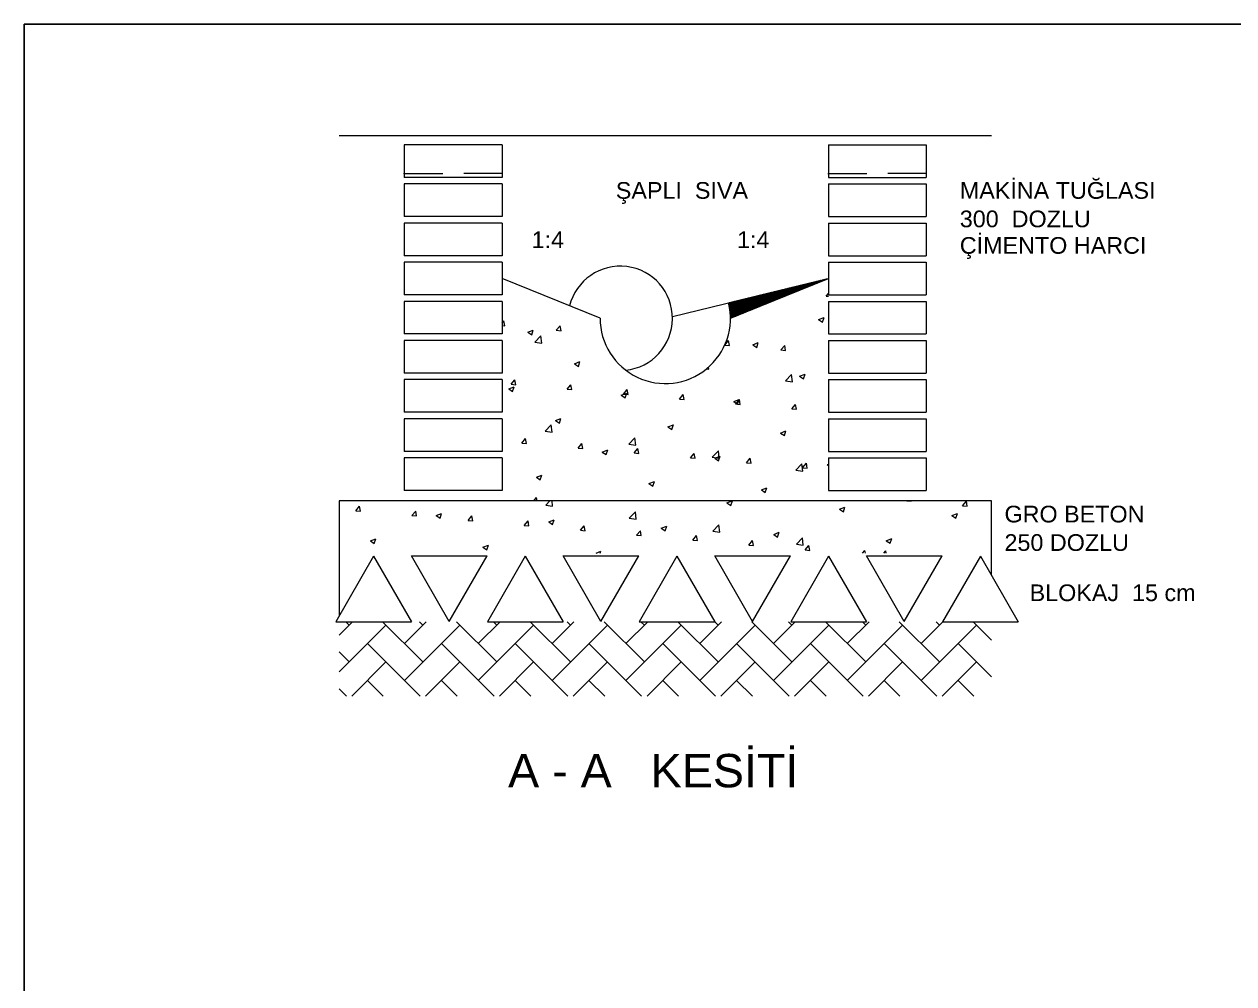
# Model space of a CAD drawing. Header units: millimetres. Extents: x 14753 to 45183, y 5640 to 19518.
# Drawn here: x 42076 to 42616, y 17092 to 17520 of the extents above; entities that cross this region are included whole.
import ezdxf

# ---------------------------------------------------------------- set-up
doc = ezdxf.new("R2010")
doc.units = ezdxf.units.MM
doc.layers.add('6', color=6, linetype='Continuous')
doc.layers.add('tefrıs', color=33, linetype='Continuous', lineweight=5)
doc.styles.add('ARİEL', font='arial.ttf')
doc.styles.get("Standard").update_dxf_attribs({"font": 'arial.ttf'})

# ---------------------------------------------------------------- blocks, each defined once
blk = doc.blocks.new('DOT')
at = {"color": 0, "linetype": 'ByBlock'}
blk.add_line((1, 0), (-1, 0), dxfattribs=at)
blk.add_line((0, 1), (0, -1))
at = {"color": 0, "linetype": 'ByBlock', "const_width": 0.5}
blk.add_lwpolyline([(-0.25, 0, 1), (0.25, 0, 1)], format="xyb", close=True, dxfattribs=at)

msp = doc.modelspace()

# ---------------------------------------------------------------- linework, layer by layer
at = {"layer": '6', "color": 20}
msp.add_lwpolyline([(42076.42, 17519.83), (43308, 17519.83), (43308, 16663.78), (42076.42, 16663.78)], close=True, dxfattribs=at)
at = {"layer": 'tefrıs', "color": 9, "linetype": 'ByBlock'}
for p, q in [((42507.74, 17470.09), (42216.83, 17470.09)), ((42245.92, 17466.02), (42245.92, 17451.48)), ((42245.92, 17466.02), (42245.92, 17451.48)), ((42289.56, 17466.02), (42245.92, 17466.02)), ((42289.56, 17466.02), (42289.56, 17451.48)), ((42289.56, 17466.02), (42289.56, 17451.48)), ((42435.01, 17466.02), (42435.01, 17451.48)), ((42435.01, 17466.02), (42435.01, 17451.48)), ((42435.01, 17466.02), (42478.65, 17466.02)), ((42478.65, 17466.02), (42478.65, 17451.48)), ((42478.65, 17466.02), (42478.65, 17451.48)), ((42245.92, 17458.69), (42245.92, 17453.11)), ((42289.56, 17458.69), (42289.56, 17453.11)), ((42435.01, 17458.69), (42435.01, 17453.11)), ((42478.65, 17458.69), (42478.65, 17453.11)), ((42289.56, 17451.48), (42245.92, 17451.48)), ((42246.09, 17453.28), (42263.08, 17453.28)), ((42289.4, 17453.28), (42272.4, 17453.28)), ((42435.01, 17451.48), (42478.65, 17451.48)), ((42435.18, 17453.28), (42452.17, 17453.28)), ((42478.49, 17453.28), (42461.49, 17453.28)), ((42245.92, 17448.57), (42245.92, 17434.02)), ((42245.92, 17448.57), (42245.92, 17434.02)), ((42289.56, 17448.57), (42245.92, 17448.57)), ((42289.56, 17448.57), (42289.56, 17434.02)), ((42289.56, 17448.57), (42289.56, 17434.02)), ((42435.01, 17448.57), (42435.01, 17434.02)), ((42435.01, 17448.57), (42435.01, 17434.02)), ((42435.01, 17448.57), (42478.65, 17448.57)), ((42478.65, 17448.57), (42478.65, 17434.02)), ((42478.65, 17448.57), (42478.65, 17434.02)), ((42289.56, 17434.02), (42245.92, 17434.02)), ((42435.01, 17434.02), (42478.65, 17434.02)), ((42289.56, 17431.11), (42245.92, 17431.11)), ((42245.92, 17431.11), (42245.92, 17416.57)), ((42245.92, 17431.11), (42245.92, 17416.57)), ((42289.56, 17431.11), (42289.56, 17416.57)), ((42289.56, 17431.11), (42289.56, 17416.57)), ((42435.01, 17431.11), (42478.65, 17431.11)), ((42435.01, 17431.11), (42435.01, 17416.57)), ((42435.01, 17431.11), (42435.01, 17416.57)), ((42478.65, 17431.11), (42478.65, 17416.57)), ((42478.65, 17431.11), (42478.65, 17416.57)), ((42289.56, 17416.57), (42245.92, 17416.57)), ((42245.92, 17413.66), (42245.92, 17399.11)), ((42245.92, 17413.66), (42245.92, 17399.11)), ((42289.56, 17413.66), (42245.92, 17413.66)), ((42289.56, 17413.66), (42289.56, 17399.11)), ((42289.56, 17413.66), (42289.56, 17399.11)), ((42435.01, 17416.57), (42478.65, 17416.57)), ((42435.01, 17413.66), (42435.01, 17399.11)), ((42435.01, 17413.66), (42435.01, 17399.11)), ((42435.01, 17413.66), (42478.65, 17413.66)), ((42478.65, 17413.66), (42478.65, 17399.11)), ((42478.65, 17413.66), (42478.65, 17399.11)), ((42333.2, 17388.64), (42289.56, 17406.38)), ((42365.48, 17389.42), (42435.01, 17406.38)), ((42391.38, 17388.64), (42435.01, 17406.38)), ((42432.71, 17405.45), (42433.21, 17405.94)), ((42432.88, 17405.52), (42433.34, 17405.98)), ((42433.06, 17405.59), (42433.48, 17406.01)), ((42433.23, 17405.66), (42433.61, 17406.04)), ((42433.4, 17405.73), (42433.75, 17406.08)), ((42433.58, 17405.8), (42433.89, 17406.11)), ((42433.75, 17405.87), (42434.02, 17406.14)), ((42433.92, 17405.94), (42434.16, 17406.18)), ((42434.1, 17406.01), (42434.29, 17406.21)), ((42434.27, 17406.08), (42434.43, 17406.24)), ((42434.44, 17406.15), (42434.57, 17406.27)), ((42434.62, 17406.22), (42434.7, 17406.31)), ((42434.79, 17406.29), (42434.84, 17406.34)), ((42434.96, 17406.36), (42434.98, 17406.37)), ((42404.63, 17394.03), (42411.17, 17400.57)), ((42404.8, 17394.1), (42411.3, 17400.6)), ((42404.98, 17394.17), (42411.44, 17400.63)), ((42405.15, 17394.24), (42411.58, 17400.66)), ((42405.32, 17394.31), (42411.71, 17400.7)), ((42405.5, 17394.38), (42411.85, 17400.73)), ((42405.67, 17394.45), (42411.98, 17400.76)), ((42405.84, 17394.52), (42412.12, 17400.8)), ((42406.02, 17394.59), (42412.26, 17400.83)), ((42406.19, 17394.66), (42412.39, 17400.86)), ((42406.36, 17394.73), (42412.53, 17400.9)), ((42406.54, 17394.8), (42412.66, 17400.93)), ((42406.71, 17394.87), (42412.8, 17400.96)), ((42406.88, 17394.94), (42412.94, 17401)), ((42407.06, 17395.01), (42413.07, 17401.03)), ((42407.23, 17395.08), (42413.21, 17401.06)), ((42407.4, 17395.16), (42413.34, 17401.1)), ((42407.58, 17395.23), (42413.48, 17401.13)), ((42407.75, 17395.3), (42413.62, 17401.16)), ((42407.92, 17395.37), (42413.75, 17401.2)), ((42408.1, 17395.44), (42413.89, 17401.23)), ((42408.27, 17395.51), (42414.02, 17401.26)), ((42408.44, 17395.58), (42414.16, 17401.3)), ((42408.62, 17395.65), (42414.3, 17401.33)), ((42408.79, 17395.72), (42414.43, 17401.36)), ((42408.96, 17395.79), (42414.57, 17401.4)), ((42409.14, 17395.86), (42414.7, 17401.43)), ((42409.31, 17395.93), (42414.84, 17401.46)), ((42409.48, 17396), (42414.98, 17401.49)), ((42409.66, 17396.07), (42415.11, 17401.53)), ((42409.83, 17396.14), (42415.25, 17401.56)), ((42410, 17396.21), (42415.38, 17401.59)), ((42410.18, 17396.28), (42415.52, 17401.63)), ((42410.35, 17396.35), (42415.66, 17401.66)), ((42410.52, 17396.42), (42415.79, 17401.69)), ((42410.7, 17396.49), (42415.93, 17401.73)), ((42410.87, 17396.56), (42416.06, 17401.76)), ((42411.04, 17396.64), (42416.2, 17401.79)), ((42411.22, 17396.71), (42416.34, 17401.83)), ((42411.39, 17396.78), (42416.47, 17401.86)), ((42411.56, 17396.85), (42416.61, 17401.89)), ((42411.74, 17396.92), (42416.74, 17401.93)), ((42411.91, 17396.99), (42416.88, 17401.96)), ((42412.08, 17397.06), (42417.02, 17401.99)), ((42412.26, 17397.13), (42417.15, 17402.03)), ((42412.43, 17397.2), (42417.29, 17402.06)), ((42412.6, 17397.27), (42417.43, 17402.09)), ((42412.78, 17397.34), (42417.56, 17402.13)), ((42412.95, 17397.41), (42417.7, 17402.16)), ((42413.12, 17397.48), (42417.83, 17402.19)), ((42413.3, 17397.55), (42417.97, 17402.23)), ((42413.47, 17397.62), (42418.11, 17402.26)), ((42413.64, 17397.69), (42418.24, 17402.29)), ((42413.82, 17397.76), (42418.38, 17402.32)), ((42413.99, 17397.83), (42418.51, 17402.36)), ((42414.16, 17397.9), (42418.65, 17402.39)), ((42414.34, 17397.97), (42418.79, 17402.42)), ((42414.51, 17398.05), (42418.92, 17402.46)), ((42414.68, 17398.12), (42419.06, 17402.49)), ((42414.86, 17398.19), (42419.19, 17402.52)), ((42415.03, 17398.26), (42419.33, 17402.56)), ((42415.2, 17398.33), (42419.47, 17402.59)), ((42415.38, 17398.4), (42419.6, 17402.62)), ((42415.55, 17398.47), (42419.74, 17402.66)), ((42415.72, 17398.54), (42419.87, 17402.69)), ((42415.9, 17398.61), (42420.01, 17402.72)), ((42416.07, 17398.68), (42420.15, 17402.76)), ((42416.24, 17398.75), (42420.28, 17402.79)), ((42416.42, 17398.82), (42420.42, 17402.82)), ((42416.59, 17398.89), (42420.55, 17402.86)), ((42416.76, 17398.96), (42420.69, 17402.89)), ((42416.94, 17399.03), (42420.83, 17402.92)), ((42417.11, 17399.1), (42420.96, 17402.96)), ((42417.28, 17399.17), (42421.1, 17402.99)), ((42417.46, 17399.24), (42421.23, 17403.02)), ((42417.63, 17399.31), (42421.37, 17403.05)), ((42417.8, 17399.38), (42421.51, 17403.09)), ((42417.98, 17399.46), (42421.64, 17403.12)), ((42418.15, 17399.53), (42421.78, 17403.15)), ((42418.32, 17399.6), (42421.91, 17403.19)), ((42418.5, 17399.67), (42422.05, 17403.22)), ((42418.67, 17399.74), (42422.19, 17403.25)), ((42418.84, 17399.81), (42422.32, 17403.29)), ((42419.02, 17399.88), (42422.46, 17403.32)), ((42419.19, 17399.95), (42422.59, 17403.35)), ((42419.36, 17400.02), (42422.73, 17403.39)), ((42419.54, 17400.09), (42422.87, 17403.42)), ((42419.71, 17400.16), (42423, 17403.45)), ((42419.88, 17400.23), (42423.14, 17403.49)), ((42420.06, 17400.3), (42423.28, 17403.52)), ((42420.23, 17400.37), (42423.41, 17403.55)), ((42420.4, 17400.44), (42423.55, 17403.59)), ((42420.58, 17400.51), (42423.68, 17403.62)), ((42420.75, 17400.58), (42423.82, 17403.65)), ((42420.92, 17400.65), (42423.96, 17403.69)), ((42421.1, 17400.72), (42424.09, 17403.72)), ((42421.27, 17400.79), (42424.23, 17403.75)), ((42421.44, 17400.87), (42424.36, 17403.79)), ((42421.62, 17400.94), (42424.5, 17403.82)), ((42421.79, 17401.01), (42424.64, 17403.85)), ((42421.96, 17401.08), (42424.77, 17403.88)), ((42422.14, 17401.15), (42424.91, 17403.92)), ((42422.31, 17401.22), (42425.04, 17403.95)), ((42422.48, 17401.29), (42425.18, 17403.98)), ((42422.66, 17401.36), (42425.32, 17404.02)), ((42422.83, 17401.43), (42425.45, 17404.05)), ((42423, 17401.5), (42425.59, 17404.08)), ((42423.18, 17401.57), (42425.72, 17404.12)), ((42423.35, 17401.64), (42425.86, 17404.15)), ((42423.52, 17401.71), (42426, 17404.18)), ((42423.7, 17401.78), (42426.13, 17404.22)), ((42423.87, 17401.85), (42426.27, 17404.25)), ((42424.04, 17401.92), (42426.4, 17404.28)), ((42424.22, 17401.99), (42426.54, 17404.32)), ((42424.39, 17402.06), (42426.68, 17404.35)), ((42424.56, 17402.13), (42426.81, 17404.38)), ((42424.74, 17402.2), (42426.95, 17404.42)), ((42424.91, 17402.27), (42427.08, 17404.45)), ((42425.08, 17402.35), (42427.22, 17404.48)), ((42425.26, 17402.42), (42427.36, 17404.52)), ((42425.43, 17402.49), (42427.49, 17404.55)), ((42425.6, 17402.56), (42427.63, 17404.58)), ((42425.78, 17402.63), (42427.76, 17404.62)), ((42425.95, 17402.7), (42427.9, 17404.65)), ((42426.12, 17402.77), (42428.04, 17404.68)), ((42426.3, 17402.84), (42428.17, 17404.71)), ((42426.47, 17402.91), (42428.31, 17404.75)), ((42426.64, 17402.98), (42428.44, 17404.78)), ((42426.82, 17403.05), (42428.58, 17404.81)), ((42426.99, 17403.12), (42428.72, 17404.85)), ((42427.16, 17403.19), (42428.85, 17404.88)), ((42427.34, 17403.26), (42428.99, 17404.91)), ((42427.51, 17403.33), (42429.13, 17404.95)), ((42427.68, 17403.4), (42429.26, 17404.98)), ((42427.86, 17403.47), (42429.4, 17405.01)), ((42428.03, 17403.54), (42429.53, 17405.05)), ((42428.2, 17403.61), (42429.67, 17405.08)), ((42428.38, 17403.68), (42429.81, 17405.11)), ((42428.55, 17403.76), (42429.94, 17405.15)), ((42428.72, 17403.83), (42430.08, 17405.18)), ((42428.9, 17403.9), (42430.21, 17405.21)), ((42429.07, 17403.97), (42430.35, 17405.25)), ((42429.24, 17404.04), (42430.49, 17405.28)), ((42429.42, 17404.11), (42430.62, 17405.31)), ((42429.59, 17404.18), (42430.76, 17405.35)), ((42429.76, 17404.25), (42430.89, 17405.38)), ((42429.94, 17404.32), (42431.03, 17405.41)), ((42430.11, 17404.39), (42431.17, 17405.44)), ((42430.28, 17404.46), (42431.3, 17405.48)), ((42430.46, 17404.53), (42431.44, 17405.51)), ((42430.63, 17404.6), (42431.57, 17405.54)), ((42430.8, 17404.67), (42431.71, 17405.58)), ((42430.98, 17404.74), (42431.85, 17405.61)), ((42431.15, 17404.81), (42431.98, 17405.64)), ((42431.32, 17404.88), (42432.12, 17405.68)), ((42431.5, 17404.95), (42432.25, 17405.71)), ((42431.67, 17405.02), (42432.39, 17405.74)), ((42431.84, 17405.09), (42432.53, 17405.78)), ((42432.02, 17405.17), (42432.66, 17405.81)), ((42432.19, 17405.24), (42432.8, 17405.84)), ((42432.36, 17405.31), (42432.93, 17405.88)), ((42432.54, 17405.38), (42433.07, 17405.91)), ((42289.56, 17399.11), (42245.92, 17399.11)), ((42289.56, 17396.2), (42245.92, 17396.2)), ((42245.92, 17396.2), (42245.92, 17381.66)), ((42245.92, 17396.2), (42245.92, 17381.66)), ((42289.56, 17396.2), (42289.56, 17381.66)), ((42289.56, 17396.2), (42289.56, 17381.66)), ((42390.56, 17395.49), (42390.62, 17395.55)), ((42390.58, 17395.41), (42390.76, 17395.59)), ((42390.6, 17395.32), (42390.9, 17395.62)), ((42390.62, 17395.24), (42391.03, 17395.65)), ((42390.64, 17395.16), (42391.17, 17395.69)), ((42390.66, 17395.07), (42391.3, 17395.72)), ((42390.68, 17394.99), (42391.44, 17395.75)), ((42390.7, 17394.9), (42391.58, 17395.79)), ((42390.71, 17394.82), (42391.71, 17395.82)), ((42390.73, 17394.74), (42391.85, 17395.85)), ((42390.75, 17394.65), (42391.98, 17395.88)), ((42390.77, 17394.57), (42392.12, 17395.92)), ((42390.79, 17394.48), (42392.26, 17395.95)), ((42390.8, 17394.4), (42392.39, 17395.98)), ((42390.82, 17394.31), (42392.53, 17396.02)), ((42390.84, 17394.22), (42392.66, 17396.05)), ((42390.85, 17394.14), (42392.8, 17396.08)), ((42390.87, 17394.05), (42392.94, 17396.12)), ((42390.89, 17393.96), (42393.07, 17396.15)), ((42390.9, 17393.88), (42393.21, 17396.18)), ((42390.92, 17393.79), (42393.34, 17396.22)), ((42390.93, 17393.7), (42393.48, 17396.25)), ((42390.95, 17393.62), (42393.62, 17396.28)), ((42390.96, 17393.53), (42393.75, 17396.32)), ((42390.98, 17393.44), (42393.89, 17396.35)), ((42390.99, 17393.35), (42394.02, 17396.38)), ((42391.01, 17393.26), (42394.16, 17396.42)), ((42391.02, 17393.17), (42394.3, 17396.45)), ((42391.04, 17393.09), (42394.43, 17396.48)), ((42391.05, 17393), (42394.57, 17396.52)), ((42391.06, 17392.91), (42394.71, 17396.55)), ((42391.08, 17392.82), (42394.84, 17396.58)), ((42391.09, 17392.73), (42394.98, 17396.61)), ((42391.1, 17392.64), (42395.11, 17396.65)), ((42391.11, 17392.55), (42395.25, 17396.68)), ((42391.13, 17392.46), (42395.39, 17396.71)), ((42391.14, 17392.37), (42395.52, 17396.75)), ((42391.15, 17392.27), (42395.66, 17396.78)), ((42391.16, 17392.18), (42395.79, 17396.81)), ((42391.17, 17392.09), (42395.93, 17396.85)), ((42391.18, 17392), (42396.07, 17396.88)), ((42391.19, 17391.91), (42396.2, 17396.91)), ((42391.2, 17391.81), (42396.34, 17396.95)), ((42391.21, 17391.72), (42396.47, 17396.98)), ((42391.22, 17391.63), (42396.61, 17397.01)), ((42391.23, 17391.53), (42396.75, 17397.05)), ((42391.24, 17391.44), (42396.88, 17397.08)), ((42391.25, 17391.35), (42397.02, 17397.11)), ((42391.26, 17391.25), (42397.15, 17397.15)), ((42391.27, 17391.16), (42397.29, 17397.18)), ((42391.28, 17390.97), (42397.56, 17397.25)), ((42391.28, 17391.06), (42397.43, 17397.21)), ((42391.29, 17390.87), (42397.7, 17397.28)), ((42391.3, 17390.78), (42397.83, 17397.31)), ((42391.31, 17390.59), (42398.11, 17397.38)), ((42391.31, 17390.68), (42397.97, 17397.35)), ((42391.32, 17390.49), (42398.24, 17397.41)), ((42391.33, 17390.29), (42398.51, 17397.48)), ((42391.33, 17390.39), (42398.38, 17397.44)), ((42391.34, 17390.1), (42398.79, 17397.54)), ((42391.34, 17390.2), (42398.65, 17397.51)), ((42391.35, 17389.8), (42399.19, 17397.64)), ((42391.35, 17389.9), (42399.06, 17397.61)), ((42391.35, 17390), (42398.92, 17397.58)), ((42391.36, 17389.61), (42399.47, 17397.71)), ((42391.36, 17389.71), (42399.33, 17397.68)), ((42391.37, 17389.1), (42400.15, 17397.88)), ((42391.37, 17389.21), (42400.01, 17397.84)), ((42391.37, 17389.31), (42399.87, 17397.81)), ((42391.37, 17389.41), (42399.74, 17397.78)), ((42391.37, 17389.51), (42399.6, 17397.74)), ((42391.38, 17388.7), (42400.69, 17398.01)), ((42391.38, 17388.8), (42400.56, 17397.98)), ((42391.38, 17388.9), (42400.42, 17397.94)), ((42391.38, 17389), (42400.28, 17397.91)), ((42391.45, 17388.67), (42400.83, 17398.04)), ((42391.63, 17388.74), (42400.96, 17398.08)), ((42391.8, 17388.81), (42401.1, 17398.11)), ((42391.97, 17388.88), (42401.24, 17398.14)), ((42392.15, 17388.95), (42401.37, 17398.18)), ((42392.32, 17389.02), (42401.51, 17398.21)), ((42392.49, 17389.09), (42401.64, 17398.24)), ((42392.67, 17389.16), (42401.78, 17398.27)), ((42392.84, 17389.23), (42401.92, 17398.31)), ((42393.01, 17389.3), (42402.05, 17398.34)), ((42393.19, 17389.37), (42402.19, 17398.37)), ((42393.36, 17389.45), (42402.32, 17398.41)), ((42393.53, 17389.52), (42402.46, 17398.44)), ((42393.71, 17389.59), (42402.6, 17398.47)), ((42393.88, 17389.66), (42402.73, 17398.51)), ((42394.05, 17389.73), (42402.87, 17398.54)), ((42394.23, 17389.8), (42403, 17398.57)), ((42394.4, 17389.87), (42403.14, 17398.61)), ((42394.57, 17389.94), (42403.28, 17398.64)), ((42394.75, 17390.01), (42403.41, 17398.67)), ((42394.92, 17390.08), (42403.55, 17398.71)), ((42395.09, 17390.15), (42403.68, 17398.74)), ((42395.27, 17390.22), (42403.82, 17398.77)), ((42395.44, 17390.29), (42403.96, 17398.81)), ((42395.61, 17390.36), (42404.09, 17398.84)), ((42395.79, 17390.43), (42404.23, 17398.87)), ((42395.96, 17390.5), (42404.36, 17398.91)), ((42396.13, 17390.57), (42404.5, 17398.94)), ((42396.31, 17390.64), (42404.64, 17398.97)), ((42396.48, 17390.71), (42404.77, 17399.01)), ((42396.65, 17390.78), (42404.91, 17399.04)), ((42396.83, 17390.85), (42405.04, 17399.07)), ((42397, 17390.93), (42405.18, 17399.1)), ((42397.17, 17391), (42405.32, 17399.14)), ((42397.35, 17391.07), (42405.45, 17399.17)), ((42397.52, 17391.14), (42405.59, 17399.2)), ((42397.69, 17391.21), (42405.72, 17399.24)), ((42397.87, 17391.28), (42405.86, 17399.27)), ((42398.04, 17391.35), (42406, 17399.3)), ((42398.22, 17391.42), (42406.13, 17399.34)), ((42398.39, 17391.49), (42406.27, 17399.37)), ((42398.56, 17391.56), (42406.41, 17399.4)), ((42398.74, 17391.63), (42406.54, 17399.44)), ((42398.91, 17391.7), (42406.68, 17399.47)), ((42399.08, 17391.77), (42406.81, 17399.5)), ((42399.26, 17391.84), (42406.95, 17399.54)), ((42399.43, 17391.91), (42407.09, 17399.57)), ((42399.6, 17391.98), (42407.22, 17399.6)), ((42399.78, 17392.05), (42407.36, 17399.64)), ((42399.95, 17392.12), (42407.49, 17399.67)), ((42400.12, 17392.19), (42407.63, 17399.7)), ((42400.3, 17392.26), (42407.77, 17399.74)), ((42400.47, 17392.34), (42407.9, 17399.77)), ((42400.64, 17392.41), (42408.04, 17399.8)), ((42400.82, 17392.48), (42408.17, 17399.83)), ((42400.99, 17392.55), (42408.31, 17399.87)), ((42401.16, 17392.62), (42408.45, 17399.9)), ((42401.34, 17392.69), (42408.58, 17399.93)), ((42401.51, 17392.76), (42408.72, 17399.97)), ((42401.68, 17392.83), (42408.85, 17400)), ((42401.86, 17392.9), (42408.99, 17400.03)), ((42402.03, 17392.97), (42409.13, 17400.07)), ((42402.2, 17393.04), (42409.26, 17400.1)), ((42402.38, 17393.11), (42409.4, 17400.13)), ((42402.55, 17393.18), (42409.53, 17400.17)), ((42402.72, 17393.25), (42409.67, 17400.2)), ((42402.9, 17393.32), (42409.81, 17400.23)), ((42403.07, 17393.39), (42409.94, 17400.27)), ((42403.24, 17393.46), (42410.08, 17400.3)), ((42403.42, 17393.53), (42410.21, 17400.33)), ((42403.59, 17393.6), (42410.35, 17400.37)), ((42403.76, 17393.67), (42410.49, 17400.4)), ((42403.94, 17393.75), (42410.62, 17400.43)), ((42404.11, 17393.82), (42410.76, 17400.47)), ((42404.28, 17393.89), (42410.89, 17400.5)), ((42404.46, 17393.96), (42411.03, 17400.53)), ((42434.05, 17398.58), (42435.01, 17399.73)), ((42434.05, 17398.58), (42435.01, 17398.5)), ((42435.01, 17399.11), (42478.65, 17399.11)), ((42435.01, 17396.2), (42435.01, 17381.66)), ((42435.01, 17396.2), (42435.01, 17381.66)), ((42435.01, 17396.2), (42478.65, 17396.2)), ((42478.65, 17396.2), (42478.65, 17381.66)), ((42478.65, 17396.2), (42478.65, 17381.66)), ((42289.56, 17386.54), (42290.35, 17387.47)), ((42289.56, 17385.39), (42290.75, 17385.29)), ((42290.75, 17385.29), (42290.35, 17387.48)), ((42313.7, 17383.28), (42315.39, 17385.28)), ((42315.79, 17383.1), (42315.39, 17385.29)), ((42430.64, 17388.1), (42433.09, 17389.03)), ((42430.64, 17388.1), (42432.38, 17386.92)), ((42432.38, 17386.93), (42433.09, 17389.04)), ((42289.56, 17381.66), (42245.92, 17381.66)), ((42300.98, 17382.43), (42303.42, 17383.37)), ((42300.98, 17382.43), (42302.71, 17381.26)), ((42302.71, 17381.26), (42303.42, 17383.37)), ((42304.12, 17378.05), (42306.84, 17380.89)), ((42307.22, 17377.57), (42306.84, 17380.89)), ((42313.7, 17383.28), (42315.79, 17383.1)), ((42435.01, 17381.66), (42478.65, 17381.66)), ((42289.56, 17378.75), (42245.92, 17378.75)), ((42245.92, 17378.75), (42245.92, 17364.2)), ((42245.92, 17378.75), (42245.92, 17364.2)), ((42289.56, 17378.75), (42289.56, 17364.2)), ((42289.56, 17378.75), (42289.56, 17364.2)), ((42304.12, 17378.05), (42307.22, 17377.57)), ((42388.82, 17376.71), (42390.5, 17378.71)), ((42388.82, 17376.71), (42390.91, 17376.52)), ((42390.91, 17376.53), (42390.5, 17378.72)), ((42401.31, 17376.84), (42403.76, 17377.78)), ((42401.31, 17376.84), (42403.05, 17375.67)), ((42403.05, 17375.67), (42403.76, 17377.78)), ((42413.86, 17374.52), (42415.54, 17376.52)), ((42413.86, 17374.52), (42415.95, 17374.33)), ((42415.95, 17374.34), (42415.54, 17376.52)), ((42435.01, 17378.75), (42478.65, 17378.75)), ((42435.01, 17378.75), (42435.01, 17364.2)), ((42435.01, 17378.75), (42435.01, 17364.2)), ((42478.65, 17378.75), (42478.65, 17364.2)), ((42478.65, 17378.75), (42478.65, 17364.2)), ((42321.81, 17368.37), (42324.26, 17369.31)), ((42321.81, 17368.37), (42323.55, 17367.2)), ((42323.55, 17367.21), (42324.26, 17369.32)), ((42289.56, 17364.2), (42245.92, 17364.2)), ((42380.76, 17366.17), (42381.74, 17366.01)), ((42381.73, 17366.02), (42381.63, 17366.91)), ((42415.89, 17360.72), (42418.61, 17363.55)), ((42418.99, 17360.24), (42418.61, 17363.55)), ((42422.15, 17362.78), (42424.6, 17363.72)), ((42423.89, 17361.61), (42424.6, 17363.72)), ((42435.01, 17364.2), (42478.65, 17364.2)), ((42245.92, 17361.29), (42245.92, 17346.75)), ((42245.92, 17361.29), (42245.92, 17346.75)), ((42289.56, 17361.29), (42245.92, 17361.29)), ((42289.56, 17361.29), (42289.56, 17346.75)), ((42289.56, 17361.29), (42289.56, 17346.75)), ((42292.48, 17357.11), (42294.93, 17358.05)), ((42293.51, 17359.21), (42295.19, 17361.22)), ((42293.51, 17359.21), (42295.59, 17359.03)), ((42294.22, 17355.95), (42294.93, 17358.06)), ((42295.59, 17359.03), (42295.19, 17361.22)), ((42318.55, 17357.02), (42320.23, 17359.03)), ((42320.63, 17356.84), (42320.23, 17359.03)), ((42415.89, 17360.72), (42418.99, 17360.24)), ((42422.15, 17362.78), (42423.89, 17361.61)), ((42435.01, 17361.29), (42435.01, 17346.75)), ((42435.01, 17361.29), (42435.01, 17346.75)), ((42435.01, 17361.29), (42478.65, 17361.29)), ((42478.65, 17361.29), (42478.65, 17346.75)), ((42478.65, 17361.29), (42478.65, 17346.75)), ((42292.48, 17357.11), (42294.22, 17355.94)), ((42318.55, 17357.02), (42320.63, 17356.84)), ((42342.65, 17354.32), (42345.1, 17355.26)), ((42342.65, 17354.32), (42344.39, 17353.15)), ((42343.59, 17354.83), (42345.27, 17356.83)), ((42343.59, 17354.83), (42345.67, 17354.65)), ((42344.39, 17353.15), (42345.09, 17355.26)), ((42345.67, 17354.65), (42345.27, 17356.84)), ((42368.63, 17352.64), (42370.31, 17354.64)), ((42368.63, 17352.64), (42370.71, 17352.46)), ((42370.71, 17352.46), (42370.31, 17354.65)), ((42392.82, 17351.52), (42395.26, 17352.46)), ((42393.66, 17350.45), (42395.35, 17352.45)), ((42394.56, 17350.35), (42395.26, 17352.46)), ((42395.75, 17350.27), (42395.35, 17352.46)), ((42289.56, 17346.75), (42245.92, 17346.75)), ((42392.82, 17351.52), (42394.56, 17350.35)), ((42393.66, 17350.45), (42395.75, 17350.27)), ((42418.7, 17348.26), (42420.39, 17350.26)), ((42418.7, 17348.26), (42420.79, 17348.07)), ((42420.79, 17348.08), (42420.39, 17350.27)), ((42435.01, 17346.75), (42478.65, 17346.75)), ((42245.92, 17343.84), (42245.92, 17329.29)), ((42289.56, 17343.84), (42245.92, 17343.84)), ((42289.56, 17343.84), (42289.56, 17329.29)), ((42313.32, 17343.06), (42315.76, 17344)), ((42313.32, 17343.06), (42315.06, 17341.89)), ((42315.06, 17341.89), (42315.76, 17344)), ((42435.01, 17343.84), (42435.01, 17329.29)), ((42435.01, 17343.84), (42478.65, 17343.84)), ((42478.65, 17343.84), (42478.65, 17329.29)), ((42308.75, 17338.27), (42311.46, 17341.1)), ((42308.75, 17338.27), (42311.85, 17337.79)), ((42311.85, 17337.79), (42311.46, 17341.11)), ((42363.49, 17340.26), (42365.93, 17341.2)), ((42363.49, 17340.26), (42365.22, 17339.09)), ((42365.22, 17339.1), (42365.93, 17341.21)), ((42413.66, 17337.47), (42416.1, 17338.41)), ((42413.66, 17337.47), (42415.39, 17336.3)), ((42415.39, 17336.3), (42416.1, 17338.41)), ((42298.35, 17332.95), (42300.03, 17334.96)), ((42298.35, 17332.95), (42300.44, 17332.77)), ((42300.44, 17332.77), (42300.03, 17334.96)), ((42323.39, 17330.76), (42325.07, 17332.77)), ((42323.39, 17330.76), (42325.48, 17330.58)), ((42325.48, 17330.58), (42325.07, 17332.77)), ((42346, 17332.49), (42348.72, 17335.32)), ((42346, 17332.49), (42349.11, 17332.01)), ((42348.43, 17328.57), (42350.11, 17330.58)), ((42349.11, 17332.01), (42348.72, 17335.33)), ((42350.52, 17328.39), (42350.11, 17330.58)), ((42289.56, 17329.29), (42245.92, 17329.29)), ((42245.92, 17326.38), (42245.92, 17311.84)), ((42289.56, 17326.38), (42245.92, 17326.38)), ((42289.56, 17326.38), (42289.56, 17311.84)), ((42334.16, 17329), (42336.6, 17329.94)), ((42334.16, 17329), (42335.89, 17327.83)), ((42335.89, 17327.84), (42336.6, 17329.95)), ((42348.43, 17328.57), (42350.52, 17328.39)), ((42373.47, 17326.38), (42375.15, 17328.39)), ((42373.47, 17326.38), (42375.56, 17326.2)), ((42375.55, 17326.2), (42375.15, 17328.39)), ((42383.26, 17326.71), (42385.98, 17329.55)), ((42383.26, 17326.71), (42386.36, 17326.23)), ((42384.33, 17326.21), (42386.77, 17327.15)), ((42384.33, 17326.21), (42386.06, 17325.04)), ((42386.36, 17326.23), (42385.98, 17329.55)), ((42386.06, 17325.04), (42386.77, 17327.15)), ((42398.51, 17324.19), (42400.19, 17326.2)), ((42400.59, 17324.01), (42400.19, 17326.2)), ((42435.01, 17329.29), (42478.65, 17329.29)), ((42435.01, 17326.38), (42435.01, 17311.84)), ((42435.01, 17326.38), (42478.65, 17326.38)), ((42478.65, 17326.38), (42478.65, 17311.84)), ((42398.51, 17324.19), (42400.59, 17324.01)), ((42420.51, 17320.93), (42423.23, 17323.77)), ((42420.51, 17320.93), (42423.62, 17320.45)), ((42423.62, 17320.46), (42423.23, 17323.77)), ((42423.55, 17322), (42425.23, 17324)), ((42423.55, 17322), (42425.63, 17321.82)), ((42425.63, 17321.82), (42425.23, 17324.01)), ((42434.49, 17323.41), (42435.01, 17323.61)), ((42434.49, 17323.41), (42435.01, 17323.06)), ((42304.83, 17317.74), (42307.27, 17318.68)), ((42304.83, 17317.74), (42306.56, 17316.57)), ((42306.56, 17316.58), (42307.27, 17318.69)), ((42354.99, 17314.95), (42357.44, 17315.89)), ((42354.99, 17314.95), (42356.73, 17313.78)), ((42356.73, 17313.78), (42357.44, 17315.89)), ((42289.56, 17311.84), (42245.92, 17311.84)), ((42405.16, 17312.15), (42407.61, 17313.09)), ((42405.16, 17312.15), (42406.9, 17310.98)), ((42406.9, 17310.99), (42407.61, 17313.09)), ((42435.01, 17311.84), (42478.65, 17311.84)), ((42507.74, 17307.18), (42216.83, 17307.18)), ((42216.83, 17307.18), (42216.83, 17255.92)), ((42224.29, 17302.84), (42225.98, 17304.85)), ((42226.38, 17302.66), (42225.98, 17304.85)), ((42303.61, 17307.18), (42304.88, 17308.7)), ((42305.16, 17307.18), (42304.88, 17308.7)), ((42308.97, 17305.27), (42310.81, 17307.18)), ((42308.97, 17305.27), (42312.07, 17304.79)), ((42312.07, 17304.79), (42311.8, 17307.18)), ((42389.8, 17306.3), (42392.09, 17307.18)), ((42389.8, 17306.3), (42391.53, 17305.13)), ((42391.53, 17305.14), (42392.22, 17307.18)), ((42439.97, 17303.51), (42442.41, 17304.44)), ((42439.97, 17303.51), (42441.7, 17302.34)), ((42441.7, 17302.34), (42442.41, 17304.45)), ((42469.94, 17307.18), (42471.92, 17307.01)), ((42471.93, 17307.02), (42471.89, 17307.18)), ((42494.88, 17305), (42496.56, 17307.01)), ((42494.88, 17305), (42496.96, 17304.82)), ((42496.96, 17304.82), (42496.56, 17307.01)), ((42507.74, 17274), (42507.74, 17307.18)), ((42224.29, 17302.84), (42226.38, 17302.66)), ((42249.33, 17300.65), (42251.01, 17302.66)), ((42249.33, 17300.65), (42251.42, 17300.47)), ((42251.42, 17300.47), (42251.02, 17302.66)), ((42260.13, 17300.63), (42262.57, 17301.57)), ((42260.13, 17300.63), (42261.86, 17299.46)), ((42261.86, 17299.47), (42262.57, 17301.58)), ((42274.37, 17298.46), (42276.05, 17300.47)), ((42274.37, 17298.46), (42276.46, 17298.28)), ((42276.46, 17298.28), (42276.05, 17300.47)), ((42299.41, 17296.27), (42301.09, 17298.27)), ((42301.5, 17296.09), (42301.09, 17298.28)), ((42310.3, 17297.84), (42312.74, 17298.78)), ((42312.03, 17296.67), (42312.74, 17298.78)), ((42346.22, 17299.49), (42348.94, 17302.32)), ((42346.22, 17299.49), (42349.33, 17299.01)), ((42349.33, 17299.01), (42348.94, 17302.33)), ((42490.13, 17300.71), (42492.58, 17301.65)), ((42490.13, 17300.71), (42491.87, 17299.54)), ((42491.87, 17299.54), (42492.58, 17301.65)), ((42299.41, 17296.27), (42301.5, 17296.09)), ((42310.3, 17297.84), (42312.03, 17296.67)), ((42324.45, 17294.08), (42326.13, 17296.08)), ((42324.45, 17294.08), (42326.54, 17293.9)), ((42326.54, 17293.9), (42326.13, 17296.09)), ((42349.49, 17291.89), (42351.17, 17293.89)), ((42351.57, 17291.71), (42351.17, 17293.9)), ((42360.47, 17295.04), (42362.91, 17295.98)), ((42360.47, 17295.04), (42362.2, 17293.87)), ((42362.2, 17293.88), (42362.91, 17295.99)), ((42383.48, 17293.71), (42386.2, 17296.55)), ((42383.48, 17293.71), (42386.59, 17293.23)), ((42386.59, 17293.24), (42386.2, 17296.55)), ((42410.63, 17292.25), (42413.08, 17293.19)), ((42412.37, 17291.08), (42413.08, 17293.19)), ((42230.8, 17289.38), (42233.24, 17290.31)), ((42230.8, 17289.38), (42232.53, 17288.2)), ((42232.53, 17288.21), (42233.24, 17290.32)), ((42280.97, 17286.58), (42283.41, 17287.52)), ((42282.7, 17285.41), (42283.41, 17287.52)), ((42349.49, 17291.89), (42351.57, 17291.71)), ((42374.53, 17289.7), (42376.21, 17291.7)), ((42374.53, 17289.7), (42376.61, 17289.51)), ((42376.61, 17289.52), (42376.21, 17291.71)), ((42399.57, 17287.51), (42401.25, 17289.51)), ((42399.57, 17287.51), (42401.65, 17287.32)), ((42401.65, 17287.33), (42401.25, 17289.52)), ((42410.63, 17292.25), (42412.37, 17291.08)), ((42420.74, 17287.93), (42423.46, 17290.77)), ((42420.74, 17287.93), (42423.84, 17287.45)), ((42423.84, 17287.46), (42423.46, 17290.77)), ((42424.6, 17285.32), (42426.29, 17287.32)), ((42426.69, 17285.14), (42426.29, 17287.33)), ((42460.8, 17289.45), (42463.25, 17290.39)), ((42460.8, 17289.45), (42462.54, 17288.28)), ((42462.54, 17288.29), (42463.25, 17290.39)), ((42232.23, 17282.6), (42215.33, 17253.31)), ((42232.23, 17282.6), (42249.14, 17253.31)), ((42265.96, 17253.37), (42249.06, 17282.65)), ((42249.06, 17282.65), (42282.87, 17282.65)), ((42265.96, 17253.37), (42282.87, 17282.65)), ((42280.97, 17286.58), (42282.7, 17285.41)), ((42299.87, 17282.6), (42282.96, 17253.31)), ((42299.87, 17282.6), (42282.96, 17253.31)), ((42299.87, 17282.6), (42316.78, 17253.31)), ((42299.87, 17282.6), (42316.78, 17253.31)), ((42333.6, 17253.37), (42316.69, 17282.65)), ((42316.69, 17282.65), (42350.51, 17282.65)), ((42331.47, 17283.91), (42333.58, 17284.72)), ((42333.31, 17283.91), (42333.58, 17284.73)), ((42333.6, 17253.37), (42350.51, 17282.65)), ((42367.51, 17282.6), (42350.6, 17253.31)), ((42367.51, 17282.6), (42350.6, 17253.31)), ((42367.51, 17282.6), (42384.42, 17253.31)), ((42367.51, 17282.6), (42384.42, 17253.31)), ((42401.24, 17253.37), (42384.33, 17282.65)), ((42384.33, 17282.65), (42418.15, 17282.65)), ((42401.24, 17253.37), (42418.15, 17282.65)), ((42435.14, 17282.6), (42418.23, 17253.31)), ((42435.14, 17282.6), (42418.23, 17253.31)), ((42424.6, 17285.32), (42426.69, 17285.13)), ((42435.14, 17282.6), (42452.05, 17253.31)), ((42435.14, 17282.6), (42452.05, 17253.31)), ((42450.3, 17283.91), (42451.33, 17285.13)), ((42451.55, 17283.91), (42451.33, 17285.14)), ((42468.87, 17253.37), (42451.96, 17282.65)), ((42451.96, 17282.65), (42485.78, 17282.65)), ((42459.68, 17283.91), (42460.71, 17284.99)), ((42460.84, 17283.91), (42460.71, 17284.99)), ((42468.87, 17253.37), (42485.78, 17282.65)), ((42502.78, 17282.6), (42485.87, 17253.31)), ((42502.78, 17282.6), (42519.69, 17253.31)), ((42215.33, 17253.31), (42249.14, 17253.31)), ((42216.83, 17247.35), (42222.79, 17253.31)), ((42216.83, 17230.9), (42237.75, 17251.82)), ((42221.3, 17251.82), (42219.8, 17253.31)), ((42254.21, 17235.36), (42236.26, 17253.31)), ((42245.98, 17243.59), (42255.7, 17253.31)), ((42245.98, 17227.13), (42270.67, 17251.82)), ((42254.21, 17251.82), (42252.72, 17253.31)), ((42287.12, 17235.36), (42269.17, 17253.31)), ((42278.89, 17243.59), (42288.62, 17253.31)), ((42278.89, 17227.13), (42303.58, 17251.82)), ((42282.96, 17253.31), (42316.78, 17253.31)), ((42282.96, 17253.31), (42316.78, 17253.31)), ((42287.12, 17251.82), (42285.63, 17253.31)), ((42320.03, 17235.36), (42302.09, 17253.31)), ((42311.81, 17243.59), (42321.53, 17253.31)), ((42311.81, 17227.13), (42336.49, 17251.82)), ((42320.03, 17251.82), (42318.54, 17253.31)), ((42352.95, 17235.36), (42335, 17253.31)), ((42344.72, 17243.59), (42354.44, 17253.31)), ((42344.72, 17227.13), (42369.4, 17251.82)), ((42350.6, 17253.31), (42384.42, 17253.31)), ((42350.6, 17253.31), (42384.42, 17253.31)), ((42352.95, 17251.82), (42351.45, 17253.31)), ((42385.86, 17235.36), (42367.91, 17253.31)), ((42377.63, 17243.59), (42387.35, 17253.31)), ((42377.63, 17227.13), (42402.32, 17251.82)), ((42385.86, 17251.82), (42384.37, 17253.31)), ((42418.77, 17235.36), (42400.82, 17253.31)), ((42410.54, 17243.59), (42420.27, 17253.31)), ((42410.54, 17227.13), (42435.23, 17251.82)), ((42418.77, 17251.82), (42417.28, 17253.31)), ((42418.23, 17253.31), (42452.05, 17253.31)), ((42418.23, 17253.31), (42452.05, 17253.31)), ((42451.69, 17235.36), (42433.74, 17253.31)), ((42443.46, 17243.59), (42453.18, 17253.31)), ((42443.46, 17227.13), (42468.14, 17251.82)), ((42451.69, 17251.82), (42450.19, 17253.31)), ((42484.6, 17235.36), (42466.65, 17253.31)), ((42476.37, 17243.59), (42486.09, 17253.31)), ((42476.37, 17227.13), (42501.05, 17251.82)), ((42484.6, 17251.82), (42483.1, 17253.31)), ((42485.87, 17253.31), (42519.69, 17253.31)), ((42507.74, 17245.13), (42499.56, 17253.31)), ((42221.3, 17235.36), (42216.83, 17239.83)), ((42253.01, 17220.11), (42229.53, 17243.59)), ((42285.92, 17220.11), (42262.44, 17243.59)), ((42318.83, 17220.11), (42295.35, 17243.59)), ((42351.75, 17220.11), (42328.26, 17243.59)), ((42384.66, 17220.11), (42361.18, 17243.59)), ((42417.57, 17220.11), (42394.09, 17243.59)), ((42450.48, 17220.11), (42427, 17243.59)), ((42483.4, 17220.11), (42459.91, 17243.59)), ((42507.74, 17228.67), (42492.83, 17243.59)), ((42222.5, 17220.11), (42237.75, 17235.36)), ((42255.41, 17220.11), (42270.67, 17235.36)), ((42288.32, 17220.11), (42303.58, 17235.36)), ((42321.24, 17220.11), (42336.49, 17235.36)), ((42354.15, 17220.11), (42369.4, 17235.36)), ((42387.06, 17220.11), (42402.32, 17235.36)), ((42419.97, 17220.11), (42435.23, 17235.36)), ((42452.89, 17220.11), (42468.14, 17235.36)), ((42485.8, 17220.11), (42501.05, 17235.36)), ((42220.1, 17220.11), (42216.83, 17223.37)), ((42236.55, 17220.11), (42229.53, 17227.13)), ((42269.47, 17220.11), (42262.44, 17227.13)), ((42302.38, 17220.11), (42295.35, 17227.13)), ((42335.29, 17220.11), (42328.26, 17227.13)), ((42368.2, 17220.11), (42361.18, 17227.13)), ((42401.12, 17220.11), (42394.09, 17227.13)), ((42434.03, 17220.11), (42427, 17227.13)), ((42466.94, 17220.11), (42459.91, 17227.13)), ((42499.85, 17220.11), (42492.83, 17227.13))]:
    msp.add_line(p, q, dxfattribs=at)
for centre, radius, start, end in [((42342.22, 17388.64), 23.27, 276.017, 166.2722), ((42362.29, 17388.64), 29.09, 180, 13.7122)]:
    msp.add_arc(centre, radius, start, end, dxfattribs=at)

# ---------------------------------------------------------------- block references
at = {"layer": 'tefrıs', "linetype": 'ByBlock', "xscale": 0.1636363565921783, "yscale": 0.163636333309114, "zscale": 0.1636363565921783, "rotation": 180}
for p in [(42245.92, 17453.28), (42435.01, 17453.28)]:
    msp.add_blockref('DOT', p, dxfattribs=at)
at = {"layer": 'tefrıs', "linetype": 'ByBlock', "xscale": 0.1636363565921783, "yscale": 0.163636333309114, "zscale": 0.1636363565921783}
for p in [(42289.56, 17453.28), (42478.65, 17453.28)]:
    msp.add_blockref('DOT', p, dxfattribs=at)

# ---------------------------------------------------------------- texts
at = {"layer": 'tefrıs', "color": 9, "linetype": 'ByBlock', "style": 'ARİEL'}
for s, height, p in [('ŞAPLI  SIVA', 7.4473, (42340.23, 17441.95)), ('MAKİNA TUĞLASI', 7.4473, (42493.62, 17441.95)), ('300  DOZLU', 7.447, (42493.62, 17429.26)), ('1:4', 7.447, (42302.69, 17419.95)), ('1:4', 7.447, (42394.27, 17419.95)), ('ÇİMENTO HARCI', 7.4473, (42493.62, 17417.42)), ('GRO BETON ', 7.447, (42513.54, 17297.59)), ('250 DOZLU', 7.447, (42513.54, 17284.9)), ('BLOKAJ  15 cm', 7.4473, (42524.75, 17262.5)), ('A - A   KESİTİ', 14.8945, (42292.18, 17179.44))]:
    msp.add_text(s, height=height, dxfattribs=at).set_placement(p)
at = {"layer": 'tefrıs', "linetype": 'ByBlock', "char_height": 0.164}
for insert, attachment_point in [((42267.86, 17453.36), 3), ((42456.83, 17453.28), 5)]:
    msp.add_mtext('\\A1;22', dxfattribs=dict(at, insert=insert, attachment_point=attachment_point))

doc.saveas('drawing.dxf')
